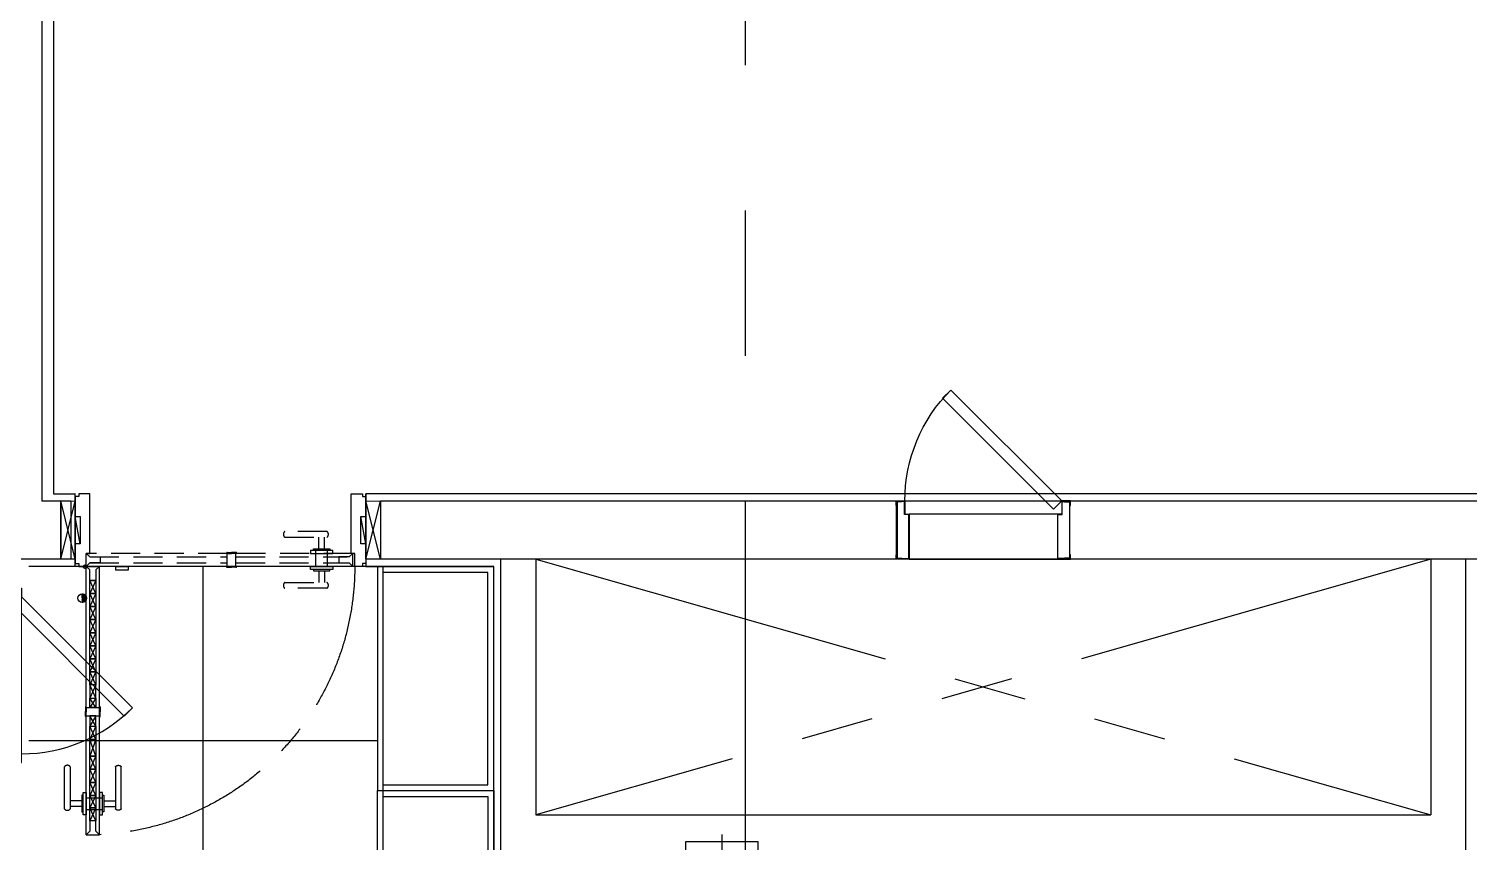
# Model space of a CAD drawing. Header units: millimetres. Extents: x 10000 to 302800, y 6800 to 229018.
# Drawn here: x 186513 to 191471, y 140163 to 142962 of the extents above; entities that cross this region are included whole.
import ezdxf

# ---------------------------------------------------------------- set-up
doc = ezdxf.new("R2010")
doc.units = ezdxf.units.MM
doc.header["$LTSCALE"] = 400
doc.header["$MEASUREMENT"] = 0
for name, pattern in [('X-GRID_5~ROOF$0$CENTER2', [1.125, 0.75, -0.125, 0.125, -0.125]), ('X-ROOM TYPE-SR-3Bay_8F 확장형$0$CENTER', [2, 1.25, -0.25, 0.25, -0.25]), ('X-ROOM TYPE-SR-3Bay_8F 확장형$0$HIDDEN', [0.375, 0.25, -0.125]), ('X-ROOM TYPE-SR-3Bay_8F 확장형$0$PHANTOM2', [1.25, 0.625, -0.125, 0.125, -0.125, 0.125, -0.125]), ('X-ROOM TYPE-SR-3Bay_8F 확장형$0$X-ROOM TYPE-HOTEL-DS-1$0$DASHED', [3, 2, -1])]:
    doc.linetypes.add(name, pattern=pattern)
doc.layers.get('0').update_dxf_attribs({"linetype": 'CONTINUOUS'})
for name, color, linetype in [('A-DIM1', 7, 'CONTINUOUS'), ('X-EXT_8F$0$A-254', 254, 'CONTINUOUS'), ('X-GRID_5~ROOF$0$A-CEN1', 1, 'X-GRID_5~ROOF$0$CENTER2'), ('X-INT-HOTEL-8F$0$A-DOOR', 4, 'CONTINUOUS'), ('X-ROOM TYPE-SR-2Bay_2_8F 확장형$0$.WA_Wall-Finish', 252, 'CONTINUOUS'), ('X-ROOM TYPE-SR-2Bay_2_8F 확장형$0$A-WALD', 7, 'CONTINUOUS'), ('X-ROOM TYPE-SR-3Bay_8F 확장형$0$.WA_Built-in_Lower', 252, 'CONTINUOUS'), ('X-ROOM TYPE-SR-3Bay_8F 확장형$0$.WA_Door', 252, 'CONTINUOUS'), ('X-ROOM TYPE-SR-3Bay_8F 확장형$0$.WA_Door-closed', 252, 'CONTINUOUS'), ('X-ROOM TYPE-SR-3Bay_8F 확장형$0$.WA_Floor-Fin', 252, 'CONTINUOUS'), ('X-ROOM TYPE-SR-3Bay_8F 확장형$0$.WA_Sani-Fix', 252, 'CONTINUOUS'), ('X-ROOM TYPE-SR-3Bay_8F 확장형$0$.WA_Wall', 252, 'CONTINUOUS'), ('X-ROOM TYPE-SR-3Bay_8F 확장형$0$.WA_Wall-Fin', 252, 'CONTINUOUS'), ('X-ROOM TYPE-SR-3Bay_8F 확장형$0$.WA_Wall-Finish', 252, 'CONTINUOUS'), ('X-ROOM TYPE-SR-3Bay_8F 확장형$0$A-OPEN2', 252, 'X-ROOM TYPE-SR-3Bay_8F 확장형$0$X-ROOM TYPE-HOTEL-DS-1$0$DASHED'), ('X-ROOM TYPE-SR-3Bay_8F 확장형$0$A-WALD', 7, 'CONTINUOUS'), ('X-ROOM TYPE-SR-3Bay_8F 확장형$0$WA_Door_Frame', 252, 'CONTINUOUS'), ('X-ROOM TYPE-SR-3Bay_8F 확장형$0$WA_DoorHatch', 252, 'CONTINUOUS'), ('X-ROOM TYPE-SR-3Bay_8F 확장형$0$WDHAT', 252, 'CONTINUOUS')]:
    doc.layers.add(name, color=color, linetype=linetype)

# ---------------------------------------------------------------- blocks, each defined once
blk = doc.blocks.new('X-EXT_8F')
at = {"layer": 'X-EXT_8F$0$A-254'}
h = blk.add_hatch(dxfattribs=at)
h.set_pattern_fill('LINE', color=252, scale=100, angle=90)
h.set_pattern_definition([(90, (0, 0), (-317.5, 2e-14), [])])
edge = h.paths.add_edge_path()
edge.add_line((214444.8, 68021.2), (188877.6, 70521.2))
edge.add_line((188877.6, 70521.2), (174255.5, 70521.2))
edge.add_arc((174255.5, 68371.2), 2150, 90, 167)
edge.add_line((172160.6, 68854.9), (172053.9, 68392.8))
edge.add_arc((174148.8, 67909.2), 2150, 167, 180)
edge.add_line((171998.8, 67909.2), (171998.8, 38021.2))
edge.add_arc((174148.8, 38021.2), 2150, 180, 270)
edge.add_line((174148.8, 35871.2), (195098.8, 35871.2))
edge.add_line((195098.8, 35871.2), (195098.8, 36521.2))
edge.add_line((195098.8, 36521.2), (174648.8, 36521.2))
edge.add_arc((174648.8, 38021.2), 1500, 180, 270, ccw=False)
edge.add_line((173148.8, 38021.2), (173148.8, 67371.2))
edge.add_arc((174648.8, 67371.2), 1500, 90, 180, ccw=False)
edge.add_line((174648.8, 68871.2), (187974.8, 68871.2))
edge.add_line((187974.8, 68871.2), (202089.9, 68021.2))
edge.add_line((202089.9, 68021.2), (214444.8, 68021.2))
blk = doc.blocks.new('X-GRID_5~ROOF')
at = {"layer": 'X-GRID_5~ROOF$0$A-CEN1', "ltscale": 10}
blk.add_line((184198.8, 81871.2), (184198.8, 33068.4), dxfattribs=at)
blk = doc.blocks.new('X-ROOM TYPE-SR-3Bay_8F 확장형$0$A$C4E1533E5')
at = {"layer": 'X-ROOM TYPE-SR-3Bay_8F 확장형$0$WA_DoorHatch', "color": 8, "linetype": 'X-ROOM TYPE-SR-3Bay_8F 확장형$0$HIDDEN'}
for p, q in [((-820, 295.7), (-820, 335.7)), ((-800, 295.7), (-800, 335.7)), ((-917, 280.4), (-515.1, 280.4)), ((-905, 268.4), (-917, 280.4)), ((-515.1, 268.4), (-898.1, 268.4)), ((-838.5, 290.7), (-781.5, 290.7)), ((-829.9, 280.4), (-829.9, 225.1)), ((-790.1, 280.4), (-790.1, 225.1)), ((-515.1, 283.4), (-500.1, 283.4)), ((-515.1, 280.4), (-500.1, 280.4)), ((-515.1, 280.4), (-515.1, 235.4)), ((-485, 283.4), (-500, 283.4)), ((-485, 280.4), (-500, 280.4)), ((-485.1, 280.4), (0, 280.4, 0)), ((-485, 280.4), (-485.1, 235.4)), ((-12, 268.4, 0), (-485.1, 268.4)), ((-917, 235.4, 0), (-507.1, 235.4)), ((-515.1, 247.4), (-898.1, 247.4)), ((-838.5, 225.1), (-781.5, 225.1)), ((-820, 220.1), (-820, 180.1)), ((-800, 220.1), (-800, 180.1)), ((-515.1, 235.4), (-485.1, 235.4)), ((-515.1, 235.4), (-500.1, 235.4)), ((-515.1, 232.4), (-500.1, 232.4)), ((-485, 235.4), (-500, 235.4)), ((-485, 232.4), (-500, 232.4)), ((-12, 247.4, 0), (-485.1, 247.4)), ((-485.1, 235.4), (0, 235.4, 0))]:
    blk.add_line(p, q, dxfattribs=at)
at = {"layer": 'X-ROOM TYPE-SR-3Bay_8F 확장형$0$WA_DoorHatch', "color": 8, "linetype": 'X-ROOM TYPE-SR-3Bay_8F 확장형$0$HIDDEN', "ltscale": 100}
for p, q in [((0, 280.4, 0), (-12, 268.4, 0)), ((0, 235.4, 0), (-12, 247.4, 0))]:
    blk.add_line(p, q, dxfattribs=at)
at = {"layer": 'X-ROOM TYPE-SR-3Bay_8F 확장형$0$WA_DoorHatch', "color": 8, "linetype": 'X-ROOM TYPE-SR-3Bay_8F 확장형$0$HIDDEN'}
for points in [[(-828.3, 355.7), (-683.1, 355.7)], [(-683.1, 335.7), (-828.3, 335.7)], [(-781.5, 290.7), (-771.8, 290.7), (-771.8, 280.4), (-848.2, 280.4), (-848.2, 290.7), (-838.5, 290.7)], [(-781.5, 290.7), (-781.5, 295.7), (-838.5, 295.7), (-838.5, 290.7)], [(-781.5, 225.1), (-771.8, 225.1), (-771.8, 235.4), (-848.2, 235.4), (-848.2, 225.1), (-838.5, 225.1)], [(-781.5, 225.1), (-781.5, 220.1), (-838.5, 220.1), (-838.5, 225.1)], [(-683.1, 180.1), (-828.3, 180.1)], [(-828.3, 160.1), (-683.1, 160.1)]]:
    blk.add_lwpolyline(points, dxfattribs=at)
at = {"layer": 'X-ROOM TYPE-SR-3Bay_8F 확장형$0$WA_DoorHatch', "color": 8, "linetype": 'X-ROOM TYPE-SR-3Bay_8F 확장형$0$HIDDEN', "elevation": 0}
blk.add_lwpolyline([(-869, 268.4), (-905, 268.4), (-917, 280.4), (-917, 235.4), (-905, 247.4), (-869, 247.4)], close=True, dxfattribs=at)
at = {"layer": 'X-ROOM TYPE-SR-3Bay_8F 확장형$0$WA_DoorHatch', "color": 8, "linetype": 'X-ROOM TYPE-SR-3Bay_8F 확장형$0$HIDDEN', "ltscale": 111, "elevation": 0}
blk.add_lwpolyline([(-102, 280.4), (-143.8, 280.4), (-143.8, 293), (-102, 293)], close=True, dxfattribs=at)
at = {"layer": 'X-ROOM TYPE-SR-3Bay_8F 확장형$0$WA_DoorHatch', "color": 8, "linetype": 'X-ROOM TYPE-SR-3Bay_8F 확장형$0$HIDDEN', "ltscale": 100}
blk.add_lwpolyline([(-48, 268.4), (-12, 268.4), (0, 280.4), (0, 235.4), (-12, 247.4), (-48, 247.4)], close=True, dxfattribs=at)
blk.add_circle((4, 281.4, 0), 6, dxfattribs=at)
at = {"layer": 'X-ROOM TYPE-SR-3Bay_8F 확장형$0$WA_DoorHatch', "color": 8, "linetype": 'X-ROOM TYPE-SR-3Bay_8F 확장형$0$HIDDEN'}
for centre, radius, start, end in [((-820.4, 345.7), 12.8, 128.4193, 231.5807), ((-691, 345.7), 12.8, 308.4193, 51.5807), ((-515.1, 280.4), 3, 90, 180), ((-485, 280.4), 3, 359.923, 89.923), ((-515.1, 235.4), 3, 180, 270), ((-485, 235.4), 3, 270.077, 0.077), ((-820.4, 170.1), 12.8, 128.4193, 231.5807), ((-691, 170.1), 12.8, 308.4193, 51.5807)]:
    blk.add_arc(centre, radius, start, end, dxfattribs=at)
blk = doc.blocks.new('X-ROOM TYPE-SR-3Bay_8F 확장형$0$DoorLever')
at = {"layer": 'X-ROOM TYPE-SR-3Bay_8F 확장형$0$WA_DoorHatch', "color": 8, "linetype": 'X-ROOM TYPE-SR-3Bay_8F 확장형$0$HIDDEN', "ltscale": 10}
for p, q in [((-10, 15.3), (-10, 55.3)), ((10, 15.3), (10, 55.3)), ((-28.5, 10.3), (28.5, 10.3))]:
    blk.add_line(p, q, dxfattribs=at)
for points in [[(-18.3, 75.3), (126.9, 75.3)], [(126.9, 55.3), (-18.3, 55.3)], [(28.5, 10.3), (38.2, 10.3), (38.2, 0), (-38.2, 0), (-38.2, 10.3), (-28.5, 10.3)], [(28.5, 10.3), (28.5, 15.3), (-28.5, 15.3), (-28.5, 10.3)]]:
    blk.add_lwpolyline(points, dxfattribs=at)
for centre, start, end in [((-10.4, 65.3), 128.4193, 231.5807), ((119, 65.3), 308.4193, 51.5807)]:
    blk.add_arc(centre, 12.8, start, end, dxfattribs=at)
blk = doc.blocks.new('X-ROOM TYPE-SR-3Bay_8F 확장형$0$A$C2C2E16A4')
at = {"layer": 'X-ROOM TYPE-SR-3Bay_8F 확장형$0$.WA_Door'}
h = blk.add_hatch(dxfattribs=at)
h.set_pattern_fill('_USER', color=256, scale=2, angle=407.2862, style=0, pattern_type=0)
h.set_pattern_definition([(312.7138112, (-186875.133, 561027.7054), (-1.469502205, -1.3566736044), [])])
h.paths.add_polyline_path([(-261, 108.9, 0.414214), (-245.4, 94.5), (-246.6, 124.5, 0.414214)])
h = blk.add_hatch(dxfattribs=at)
h.set_pattern_fill('_USER', color=256, scale=2, angle=407.2862, style=0, pattern_type=0)
h.set_pattern_definition([(312.7138112, (-186875.5364, 561027.707), (-1.469502205, -1.3566736044), [])])
h.paths.add_polyline_path([(-260.6, 108.9, 0.414214), (-245, 94.5), (-246.2, 124.5, 0.414214)])
at = {"layer": 'X-ROOM TYPE-SR-3Bay_8F 확장형$0$.WA_Door', "ltscale": 150}
for p, q in [((-293, 875.4, 0), (-272, 831.4, 0)), ((-293, 831.4, 0), (-272, 875.4, 0)), ((-293, 831.4, 0), (-272, 788.4, 0)), ((-293, 788.4, 0), (-272, 831.4, 0)), ((-293, 788.4, 0), (-272, 743.4, 0)), ((-293, 743.4, 0), (-272, 788.4, 0)), ((-293, 743.4, 0), (-272, 698.4, 0)), ((-293, 698.4, 0), (-272, 743.4, 0)), ((-293, 698.4, 0), (-272, 653.4, 0)), ((-293, 653.4, 0), (-272, 698.4, 0)), ((-293, 653.4, 0), (-272, 595.3, 0)), ((-293, 595.3, 0), (-272, 653.4, 0)), ((-293, 595.3, 0), (-272, 550.3, 0)), ((-293, 550.3, 0), (-272, 595.3, 0)), ((-293, 514.9, 0), (-272, 550.3, 0)), ((-293, 550.3, 0), (-272, 514.9, 0)), ((-293, 485.3, 0), (-272, 453.2)), ((-293, 453.2), (-272, 485.3, 0)), ((-293, 408.2), (-272, 453.2)), ((-293, 453.2), (-272, 408.2)), ((-293, 408.2), (-272, 363.2)), ((-293, 363.2), (-272, 408.2)), ((-293, 363.2), (-272, 318.2)), ((-293, 318.2), (-272, 363.2)), ((-293, 318.2), (-272, 273.2)), ((-293, 273.2), (-272, 318.2)), ((-293, 273.2), (-272, 228.2)), ((-293, 228.2), (-272, 273.2)), ((-293, 228.2), (-272, 183.2)), ((-293, 183.2), (-272, 228.2)), ((-293, 183.2), (-272, 138.2)), ((-293, 138.2), (-272, 183.2)), ((-293, 138.2), (-272, 93.2)), ((-293, 93.2), (-272, 138.2)), ((-293, 93.2), (-272, 48.2)), ((-293, 48.2), (-272, 93.2))]:
    blk.add_line(p, q, dxfattribs=at)
at = {"layer": 'X-ROOM TYPE-SR-3Bay_8F 확장형$0$.WA_Door'}
for p, q in [((-245.4, 94.5), (-246.6, 124.5)), ((-245, 94.5, 0), (-246.2, 124.5, 0))]:
    blk.add_line(p, q, dxfattribs=at)
at = {"layer": 'X-ROOM TYPE-SR-3Bay_8F 확장형$0$.WA_Door', "ltscale": 150, "elevation": 0}
for points in [[(-272, 831.4), (-293, 831.4), (-293, 875.4), (-272, 875.4)], [(-272, 788.4), (-293, 788.4), (-293, 831.4), (-272, 831.4)], [(-272, 743.4), (-293, 743.4), (-293, 788.4), (-272, 788.4)], [(-272, 698.4), (-293, 698.4), (-293, 743.4), (-272, 743.4)], [(-272, 653.4), (-293, 653.4), (-293, 698.4), (-272, 698.4)], [(-272, 595.3), (-293, 595.3), (-293, 653.4), (-272, 653.4)], [(-272, 550.3), (-293, 550.3), (-293, 595.3), (-272, 595.3)], [(-272, 550.3), (-293, 550.3), (-293, 514.9), (-272, 514.9)]]:
    blk.add_lwpolyline(points, close=True, dxfattribs=at)
at = {"layer": 'X-ROOM TYPE-SR-3Bay_8F 확장형$0$.WA_Door', "ltscale": 150}
for points in [[(-272, 453.2), (-293, 453.2), (-293, 485.3), (-272, 485.3)], [(-272, 453.2), (-293, 453.2), (-293, 408.2), (-272, 408.2)], [(-272, 363.2), (-293, 363.2), (-293, 408.2), (-272, 408.2)], [(-272, 318.2), (-293, 318.2), (-293, 363.2), (-272, 363.2)], [(-272, 273.2), (-293, 273.2), (-293, 318.2), (-272, 318.2)], [(-272, 228.2), (-293, 228.2), (-293, 273.2), (-272, 273.2)], [(-272, 183.2), (-293, 183.2), (-293, 228.2), (-272, 228.2)], [(-272, 138.2), (-293, 138.2), (-293, 183.2), (-272, 183.2)], [(-272, 93.2), (-293, 93.2), (-293, 138.2), (-272, 138.2)], [(-272, 48.2), (-293, 48.2), (-293, 93.2), (-272, 93.2)], [(-272, 48.2), (-272, 12.2), (-260, 0.2), (-305, 0.2), (-293, 12.2), (-293, 48.2)]]:
    blk.add_lwpolyline(points, close=True, dxfattribs=at)
at = {"layer": 'X-ROOM TYPE-SR-3Bay_8F 확장형$0$.WA_Door'}
for centre in [(-246, 109.5), (-245.6, 109.5, 0)]:
    blk.add_circle(centre, 15, dxfattribs=at)
at = {"layer": 'X-ROOM TYPE-SR-3Bay_8F 확장형$0$.WA_Door-closed'}
for p, q in [((-305, 923.4, 0), (-305, 507, 0)), ((-260, 923.4, 0), (-260, 514.9, 0)), ((-305, 485.3, 0), (-305, 0.2)), ((-260, 485.3, 0), (-260, 0.2))]:
    blk.add_line(p, q, dxfattribs=at)
at = {"layer": 'X-ROOM TYPE-SR-3Bay_8F 확장형$0$.WA_Door-closed', "elevation": 0}
blk.add_lwpolyline([(-272, 875.4), (-272, 911.4), (-260, 923.4), (-305, 923.4), (-293, 911.4), (-293, 875.4)], close=True, dxfattribs=at)
at = {"layer": 'X-ROOM TYPE-SR-3Bay_8F 확장형$0$WA_DoorHatch', "linetype": 'X-ROOM TYPE-SR-3Bay_8F 확장형$0$HIDDEN', "ltscale": 10}
for p, q in [((-260, 836.3, 0), (-315.2, 836.3, 0)), ((-260, 796.5, 0), (-315.2, 796.5, 0))]:
    blk.add_line(p, q, dxfattribs=at)
at = {"layer": 'X-ROOM TYPE-SR-3Bay_8F 확장형$0$WA_DoorHatch', "linetype": 'X-ROOM TYPE-SR-3Bay_8F 확장형$0$HIDDEN', "ltscale": 22}
for p, q in [((-308, 515.3, 0), (-308, 500.3, 0)), ((-308, 514.9, 0), (-308, 499.9, 0)), ((-308, 485.3, 0), (-308, 500.3, 0)), ((-308, 484.9, 0), (-308, 499.9, 0)), ((-305, 515.3, 0), (-305, 485.3, 0)), ((-305, 515.3, 0), (-305, 500.3, 0)), ((-260, 514.9, 0), (-305, 514.9, 0)), ((-305, 514.9, 0), (-305, 484.9, 0)), ((-305, 514.9, 0), (-305, 499.9, 0)), ((-305, 485.3, 0), (-305, 500.3, 0)), ((-305, 484.9, 0), (-305, 499.9, 0)), ((-260, 515.3, 0), (-260, 500.3, 0)), ((-260, 514.9, 0), (-260, 499.9, 0)), ((-260, 485.3, 0), (-260, 500.3, 0)), ((-260, 484.9, 0), (-260, 499.9, 0)), ((-257, 515.3, 0), (-257, 500.3, 0)), ((-257, 514.9, 0), (-257, 499.9, 0)), ((-257, 485.3, 0), (-257, 500.3, 0)), ((-257, 484.9, 0), (-257, 499.9, 0)), ((-260, 485.3, 0), (-305, 485.3, 0))]:
    blk.add_line(p, q, dxfattribs=at)
for centre, start, end in [((-305, 515.3, 0), 90, 180), ((-305, 514.9, 0), 90, 180), ((-260, 515.3, 0), 0, 90), ((-260, 514.9, 0), 0, 90), ((-305, 485.3, 0), 180.077, 270.077), ((-305, 484.9, 0), 180.077, 270.077), ((-260, 485.3, 0), 269.923, 359.923), ((-260, 484.9, 0), 269.923, 359.923)]:
    blk.add_arc(centre, 3, start, end, dxfattribs=at)
at = {"layer": 'X-ROOM TYPE-SR-3Bay_8F 확장형$0$WDHAT', "extrusion": (0, 0, -1), "zscale": -1, "rotation": 270}
blk.add_blockref('X-ROOM TYPE-SR-3Bay_8F 확장형$0$DoorLever', (305, 816.4, 0), dxfattribs=at)
at = {"layer": 'X-ROOM TYPE-SR-3Bay_8F 확장형$0$WDHAT', "extrusion": (0, 0, -1), "xscale": -1, "zscale": -1, "rotation": 90}
blk.add_blockref('X-ROOM TYPE-SR-3Bay_8F 확장형$0$DoorLever', (260, 816.4, 0), dxfattribs=at)
blk = doc.blocks.new('X-ROOM TYPE-SR-3Bay_8F 확장형$0$D')
at = {"ltscale": 0.1}
for p, q in [((-17263.2, -559905.5, 0.3), (-17213.2, -560105.5, 0.3)), ((-17213.2, -559905.5, 0.3), (-17263.2, -560105.7, 0.3)), ((-16213.2, -559905.5, 0.3), (-16163.2, -560105.5, 0.3)), ((-16163.2, -559905.5, 0.3), (-16213.2, -560105.7, 0.3)), ((-17196.1, -559958.6, 0.3), (-17213.2, -560052.8, 0.3)), ((-16213.2, -559958.6, 0.3), (-16230.4, -560052.8, 0.3))]:
    blk.add_line(p, q, dxfattribs=at)
at = {"ltscale": 0.1, "elevation": 0.3}
for points in [[(-17213.2, -559905.5), (-17263.2, -559905.5), (-17263.2, -560105.7), (-17213.2, -560105.6)], [(-16163.2, -559905.5), (-16213.2, -559905.5), (-16213.2, -560105.7), (-16163.2, -560105.6)], [(-17196.1, -559958.6), (-17213.2, -559958.6), (-17213.2, -560052.8), (-17196.1, -560052.8)], [(-16213.2, -559958.6), (-16230.4, -559958.6), (-16230.4, -560052.8), (-16213.2, -560052.8)]]:
    blk.add_lwpolyline(points, close=True, dxfattribs=at)
at = {"layer": 'X-ROOM TYPE-SR-3Bay_8F 확장형$0$.WA_Door', "linetype": 'X-ROOM TYPE-SR-3Bay_8F 확장형$0$CENTER'}
blk.add_arc((-17175.8, -559880.7, 0.3), 924.5, 0.0141, 87.1782, dxfattribs=at)
at = {"layer": 'X-ROOM TYPE-SR-3Bay_8F 확장형$0$.WA_Door-closed'}
blk.add_line((-17175.2, -559880.5, 0.3), (-17130.2, -559880.5, 0.3), dxfattribs=at)
at = {"layer": 'X-ROOM TYPE-SR-3Bay_8F 확장형$0$.WA_Wall'}
blk.add_line((-17213.2, -560120.6, 0.3), (-17213.2, -559920.6, 0.3), dxfattribs=at)
at = {"layer": 'X-ROOM TYPE-SR-3Bay_8F 확장형$0$.WA_Wall-Fin'}
for p, q in [((-17213.2, -559880.7, 0.3), (-17213.2, -560130.5, 0.3)), ((-16213.2, -560130.5, 0.3), (-16213.2, -559880.6, 0.3))]:
    blk.add_line(p, q, dxfattribs=at)
at = {"layer": 'X-ROOM TYPE-SR-3Bay_8F 확장형$0$WA_Door_Frame', "elevation": 0.3}
for points in [[(-17213.2, -559890.5), (-17201.2, -559890.5), (-17201.2, -559880.5), (-17175.2, -559880.5), (-17175.2, -559925.5), (-17163.2, -559925.5), (-17163.2, -560115.9), (-17163.2, -560115.9), (-17163.2, -560130.7), (-17201.2, -560130.7), (-17201.2, -560120.7), (-17213.2, -560120.7), (-17213.2, -559890.5)], [(-17213.2, -559890.5), (-17201.2, -559890.5), (-17201.2, -559880.5), (-17175.2, -559880.5), (-17175.2, -559925.5), (-17163.2, -559925.5), (-17163.2, -560115.9), (-17163.2, -560115.9), (-17163.2, -560130.7), (-17201.2, -560130.7), (-17201.2, -560120.7), (-17213.2, -560120.7), (-17213.2, -559890.5)], [(-16213.2, -559890.5), (-16225.2, -559890.5), (-16225.2, -559880.5), (-16251.2, -559880.5), (-16251.2, -559925.5), (-16263.2, -559925.5), (-16263.2, -560115.9), (-16263.2, -560115.9), (-16263.2, -560130.7), (-16225.2, -560130.7), (-16225.2, -560120.7), (-16213.2, -560120.7), (-16213.2, -559890.5)]]:
    blk.add_lwpolyline(points, dxfattribs=at)
at = {"layer": 'X-ROOM TYPE-SR-3Bay_8F 확장형$0$.WA_Door', "xscale": -1}
for name, p in [('X-ROOM TYPE-SR-3Bay_8F 확장형$0$A$C2C2E16A4', (-17435.2, -559880.7, 0.3)), ('X-ROOM TYPE-SR-3Bay_8F 확장형$0$A$C4E1533E5', (-17175.2, -560160.9, 0.3))]:
    blk.add_blockref(name, p, dxfattribs=at)
blk = doc.blocks.new('X-ROOM TYPE-SR-3Bay_8F 확장형$0$I-BATHROOM AC-02')
for p, q in [((-7, 137.5), (0, 137.5)), ((-7, 137.5), (-7, -137.5)), ((-7, 135.7), (-5.7, 135.7)), ((-7, 121.8), (-5.7, 121.8)), ((-6.8, 137.5), (0, 130.7)), ((-5.7, 135.7), (-5.7, -135.7)), ((-5.7, 131.9), (0, 126.2)), ((-5.7, 127.4), (0, 121.7)), ((-5.7, 122.9), (0, 117.2)), ((-5.7, 118.4), (0, 112.7)), ((-5.7, 113.9), (0, 108.2)), ((-5.7, 109.4), (0, 103.7)), ((-5.7, 105), (0, 99.3)), ((-5.7, 100.5), (0, 94.8)), ((-2.3, 137.5), (0, 135.2)), ((0, 137.5), (0, -137.5)), ((0, 124), (68.2, 124)), ((68.2, 124), (68.2, -124)), ((-5.7, 96), (0, 90.3)), ((-5.7, 91.5), (0, 85.8)), ((-5.7, 87), (0, 81.3)), ((-5.7, 82.5), (-1.2, 78)), ((-5.7, 78), (-5.7, 78)), ((-5.7, 78), (0, 78)), ((-5.7, 65), (0, 65)), ((92.4, 0), (-27, 0)), ((-5.7, -65), (0, -65)), ((-5.7, -78), (0, -78)), ((-5.7, -79.1), (0, -84.8)), ((-5.7, -83.6), (0, -89.3)), ((-5.7, -88.1), (0, -93.8)), ((-5.7, -92.6), (0, -98.3)), ((-5.7, -97.1), (0, -102.8)), ((-2.3, -78), (0, -80.3)), ((-7, -121.8), (-5.7, -121.8)), ((-7, -135.7), (-5.7, -135.7)), ((-7, -136.2), (-5.7, -137.5)), ((-7, -137.5), (0, -137.5)), ((-5.7, -101.6), (0, -107.3)), ((-5.7, -106.1), (0, -111.8)), ((-5.7, -110.6), (0, -116.3)), ((-5.7, -115.1), (0, -120.8)), ((-5.7, -119.6), (0, -125.3)), ((-5.7, -124), (0, -129.7)), ((-5.7, -128.5), (0, -134.2)), ((-5.7, -133), (-1.2, -137.5)), ((68.2, -124), (0, -124))]:
    blk.add_line(p, q)
blk = doc.blocks.new('X-ROOM TYPE-SR-3Bay_8F 확장형')
at = {"layer": 'X-ROOM TYPE-SR-3Bay_8F 확장형$0$.WA_Built-in_Lower'}
blk.add_line((182953.8, 42561.2), (182953.6, 45645.4), dxfattribs=at)
for points in [[(182933.8, 45645.4), (182933.8, 44874.4), (183333.8, 44874.4), (183333.8, 45645.4)], [(182933.8, 44103.3), (182933.8, 44874.4), (183333.8, 44874.4), (183333.8, 44103.3)]]:
    blk.add_lwpolyline(points, close=True, dxfattribs=at)
for points in [[(182953.8, 44894.4), (183313.8, 44894.4), (183313.8, 45625.4), (182953.8, 45625.4)], [(182953.8, 44854.4), (183313.8, 44854.4), (183313.8, 44123.3), (182953.8, 44123.3)]]:
    blk.add_lwpolyline(points, dxfattribs=at)
at = {"layer": 'X-ROOM TYPE-SR-3Bay_8F 확장형$0$.WA_Floor-Fin'}
for p, q in [((182843.7, 45645.4), (181733.8, 45645.7)), ((183333.8, 45645.6), (181733.8, 45645.4)), ((182333.8, 43332.2), (182333.8, 45645.5)), ((182933.8, 45045.6), (181733.8, 45045.6))]:
    blk.add_line(p, q, dxfattribs=at)
at = {"layer": 'X-ROOM TYPE-SR-3Bay_8F 확장형$0$.WA_Wall-Finish'}
for p, q in [((182893.7, 45871), (182893.7, 45896)), ((189298.7, 45896, 0.3), (182893.7, 45896)), ((181893.6, 45645.6), (181733.8, 45645.8)), ((182893.7, 45645.7), (183333.8, 45645.8)), ((183333.8, 42561.2), (183333.8, 45645.8))]:
    blk.add_line(p, q, dxfattribs=at)
at = {"layer": 'X-ROOM TYPE-SR-3Bay_8F 확장형$0$A-OPEN2', "linetype": 'X-ROOM TYPE-SR-3Bay_8F 확장형$0$PHANTOM2', "ltscale": 5}
for p, q in [((186558.8, 45671), (183478.8, 44791.2)), ((183478.8, 45671), (186558.8, 44791.2))]:
    blk.add_line(p, q, dxfattribs=at)
at = {"layer": 'X-ROOM TYPE-SR-3Bay_8F 확장형$0$A-WALD'}
for p, q in [((181843.7, 45871.2), (181778.6, 45871.1)), ((181843.7, 45871), (181843.7, 45671)), ((182943.7, 45871.2), (182943.7, 45671)), ((182943.7, 45871), (182943.7, 45671)), ((183358.8, 42536.2), (183358.8, 45671)), ((183478.8, 45671), (183478.8, 44791.2)), ((186558.8, 45671), (186558.8, 44791.2)), ((186678.8, 45671.1), (186678.8, 43571.2)), ((183478.8, 44791.2), (186558.8, 44791.2))]:
    blk.add_line(p, q, dxfattribs=at)
for points in [[(181843.7, 45871.2), (181843.7, 45671), (180008.8, 45671.1), (180008.8, 45171.2), (173348.7, 45171.2)], [(182943.7, 45871.2), (189298.8, 45871.2)], [(189298.8, 45671.1), (182943.7, 45671)]]:
    blk.add_lwpolyline(points, dxfattribs=at)
at = {"layer": 'X-ROOM TYPE-SR-3Bay_8F 확장형$0$.WA_Sani-Fix', "ltscale": 250, "rotation": 90}
blk.add_blockref('X-ROOM TYPE-SR-3Bay_8F 확장형$0$I-BATHROOM AC-02', (184118.8, 44631.2), dxfattribs=at)
at = {"layer": 'X-ROOM TYPE-SR-3Bay_8F 확장형$0$A-WALD', "xscale": -1, "rotation": 180}
blk.add_blockref('X-ROOM TYPE-SR-3Bay_8F 확장형$0$D', (199106.9, -514234.5), dxfattribs=at)
blk = doc.blocks.new('X-ROOM TYPE-SR-2Bay_2_8F 확장형')
at = {"layer": 'X-ROOM TYPE-SR-2Bay_2_8F 확장형$0$.WA_Wall-Finish'}
blk.add_lwpolyline([(184023.9, 52051.2), (184024.1, 47646.2), (181819, 47646.2), (181819, 45896.2), (181894.2, 45896.1)], dxfattribs=at)
at = {"layer": 'X-ROOM TYPE-SR-2Bay_2_8F 확장형$0$A-WALD'}
for points in [[(181778.9, 47671.2), (181778.9, 45871.1)], [(181878.9, 45871.1), (181878.9, 45671.1), (180009.1, 45671.1), (180009.1, 45171.2), (173349, 45171.2)], [(181878.9, 45871.1), (181778.9, 45871.1)]]:
    blk.add_lwpolyline(points, dxfattribs=at)
blk = doc.blocks.new('*U122')
at = {"layer": 'X-INT-HOTEL-8F$0$A-DOOR', "color": 8}
for p, q in [((570, 0), (30, 0)), ((45, -45), (555, -45)), ((555, -199.9), (45, -199.9))]:
    blk.add_line(p, q, dxfattribs=at)
at = {"layer": 'X-INT-HOTEL-8F$0$A-DOOR'}
for points in [[(411.8, 381.8), (30, 0), (58.3, -28.3), (440.1, 353.6)], [(1.6, -15), (1.6, -15), (1.6, -15), (0, -15), (0, 0), (30, 0), (30, -45), (45, -45), (45, -199.9), (0, -199.9), (0, -184.9), (1.6, -184.9), (1.6, -184.9), (1.6, -184.9), (1.6, -198.3), (43.4, -198.3), (43.4, -46.6), (28.4, -46.6), (28.4, -1.6), (1.6, -1.6)], [(598.4, -15), (598.4, -15), (598.4, -15), (600, -15), (600, 0), (570, 0), (570, -45), (555, -45), (555, -199.9), (600, -199.9), (600, -184.9), (598.4, -184.9), (598.4, -184.9), (598.4, -184.9), (598.4, -198.3), (556.6, -198.3), (556.6, -46.6), (571.6, -46.6), (571.6, -1.6), (598.4, -1.6)]]:
    blk.add_lwpolyline(points, close=True, dxfattribs=at)
at = {"layer": 'X-INT-HOTEL-8F$0$A-DOOR', "color": 8}
for points in [[(20, -198.3), (1.6, -198.3), (1.6, -1.6), (20, -1.6), (20, -3.2), (3.2, -3.2), (3.2, -196.7), (20, -196.7)], [(580, -198.3), (598.4, -198.3), (598.4, -1.6), (580, -1.6), (580, -3.2), (596.8, -3.2), (596.8, -196.7), (580, -196.7)]]:
    blk.add_lwpolyline(points, close=True, dxfattribs=at)
blk.add_arc((30, 0), 540, 0, 45, dxfattribs=at)
blk = doc.blocks.new('*U123')
at = {"layer": 'X-INT-HOTEL-8F$0$A-DOOR', "color": 8}
for p, q in [((570, 0), (30, 0)), ((45, -45), (555, -45)), ((555, -120), (45, -120))]:
    blk.add_line(p, q, dxfattribs=at)
at = {"layer": 'X-INT-HOTEL-8F$0$A-DOOR'}
for points in [[(411.8, 381.8), (30, 0), (58.3, -28.3), (440.1, 353.6)], [(1.6, -15), (1.6, -15), (1.6, -15), (0, -15), (0, 0), (30, 0), (30, -45), (45, -45), (45, -120), (0, -120), (0, -105), (1.6, -105), (1.6, -105), (1.6, -105), (1.6, -118.4), (43.4, -118.4), (43.4, -46.6), (28.4, -46.6), (28.4, -1.6), (1.6, -1.6)], [(598.4, -15), (598.4, -15), (598.4, -15), (600, -15), (600, 0), (570, 0), (570, -45), (555, -45), (555, -120), (600, -120), (600, -105), (598.4, -105), (598.4, -105), (598.4, -105), (598.4, -118.4), (556.6, -118.4), (556.6, -46.6), (571.6, -46.6), (571.6, -1.6), (598.4, -1.6)]]:
    blk.add_lwpolyline(points, close=True, dxfattribs=at)
at = {"layer": 'X-INT-HOTEL-8F$0$A-DOOR', "color": 8}
for points in [[(20, -118.4), (1.6, -118.4), (1.6, -1.6), (20, -1.6), (20, -3.2), (3.2, -3.2), (3.2, -116.8), (20, -116.8)], [(580, -118.4), (598.4, -118.4), (598.4, -1.6), (580, -1.6), (580, -3.2), (596.8, -3.2), (596.8, -116.8), (580, -116.8)]]:
    blk.add_lwpolyline(points, close=True, dxfattribs=at)
blk.add_arc((30, 0), 540, 0, 45, dxfattribs=at)
blk = doc.blocks.new('X-INT-HOTEL-8F$0$객실 샤프트 점검도어(HOTEL)')
at = {"layer": 'X-INT-HOTEL-8F$0$A-DOOR', "xscale": -1, "rotation": 359.9999999999994}
blk.add_blockref('*U122', (183003.8, 56571.1), dxfattribs=at)
at = {"layer": 'X-INT-HOTEL-8F$0$A-DOOR', "rotation": 270}
blk.add_blockref('*U123', (179393.8, 56271.1), dxfattribs=at)
blk = doc.blocks.new('X-INT-HOTEL-8F')
for name in ['X-ROOM TYPE-SR-2Bay_2_8F 확장형', 'X-ROOM TYPE-SR-3Bay_8F 확장형']:
    blk.add_blockref(name, (0, 0))
at = {"layer": 'X-INT-HOTEL-8F$0$A-DOOR'}
blk.add_blockref('X-INT-HOTEL-8F$0$객실 샤프트 점검도어(HOTEL)', (2315, -10699.9), dxfattribs=at)
blk = doc.blocks.new('X-BASE-8F')
for name in ['X-GRID_5~ROOF', 'X-EXT_8F']:
    blk.add_blockref(name, (0, 0))
blk.add_blockref('X-INT-HOTEL-8F', (0, 0))

msp = doc.modelspace()

# ---------------------------------------------------------------- block references
at = {"layer": 'A-DIM1'}
msp.add_blockref('X-BASE-8F', (4779.3, 95465.6), dxfattribs=at)

doc.saveas('drawing.dxf')
